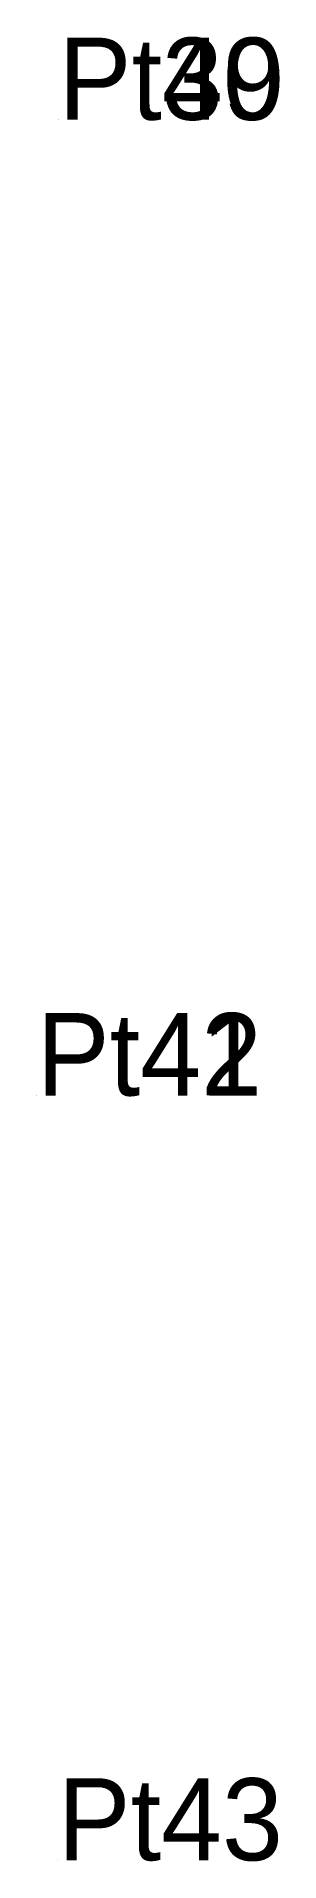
# Model space of a CAD drawing. Extents: x 550285 to 552061, y 1838193 to 1839605.
# Drawn here: x 551631.69 to 551637.03, y 1839565.34 to 1839605.37 of the extents above.
import ezdxf

# ---------------------------------------------------------------- set-up
doc = ezdxf.new("R2010")
doc.units = 0
doc.layers.add('Level 12', color=7, linetype='Continuous')
doc.layers.add('Level 7', color=7, linetype='Continuous')

msp = doc.modelspace()

# ---------------------------------------------------------------- linework, layer by layer
at = {"layer": 'Level 7'}
for p, q in [((551632.166, 1839603.542), (551632.166, 1839603.542)), ((551632.167, 1839603.543), (551632.167, 1839603.543)), ((551631.687, 1839582.15), (551631.687, 1839582.15)), ((551631.687, 1839582.141), (551631.687, 1839582.141)), ((551632.147, 1839565.37), (551632.147, 1839565.37))]:
    msp.add_line(p, q, dxfattribs=at)

# ---------------------------------------------------------------- texts
at = {"layer": 'Level 12'}
for s, p in [('Pt39', (551632.17, 1839603.54)), ('Pt40', (551632.17, 1839603.54)), ('Pt42', (551631.69, 1839582.15)), ('Pt41', (551631.69, 1839582.14)), ('Pt43', (551632.15, 1839565.37))]:
    msp.add_text(s, height=1.8, dxfattribs=at).set_placement(p)

doc.saveas('drawing.dxf')
